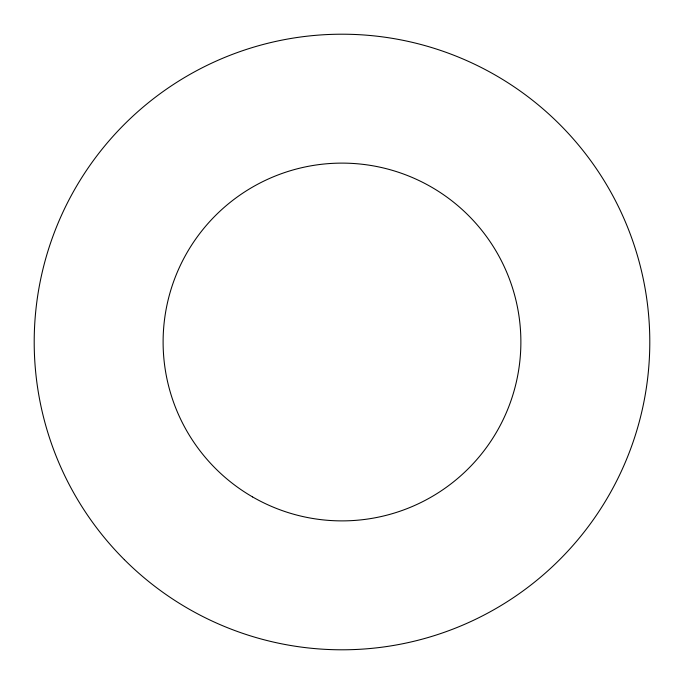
<?xml version="1.0" encoding="UTF-8"?>
<svg xmlns="http://www.w3.org/2000/svg" width="684" height="684" viewBox="0 0 684 684"><rect width="100%" height="100%" fill="white"/><g stroke="black" fill="none" stroke-linecap="round" stroke-linejoin="round"><path stroke-width="1.03" d="M252.558 496.917A178.875 178.875 0 0 0 520.875 342A178.875 178.875 0 0 0 252.558 187.083A178.875 178.875 0 0 0 252.558 496.917M124.351 559.649A307.8 307.8 0 0 0 639.309 421.66A307.8 307.8 0 0 0 262.34 44.691A307.8 307.8 0 0 0 124.351 559.649"/></g></svg>
